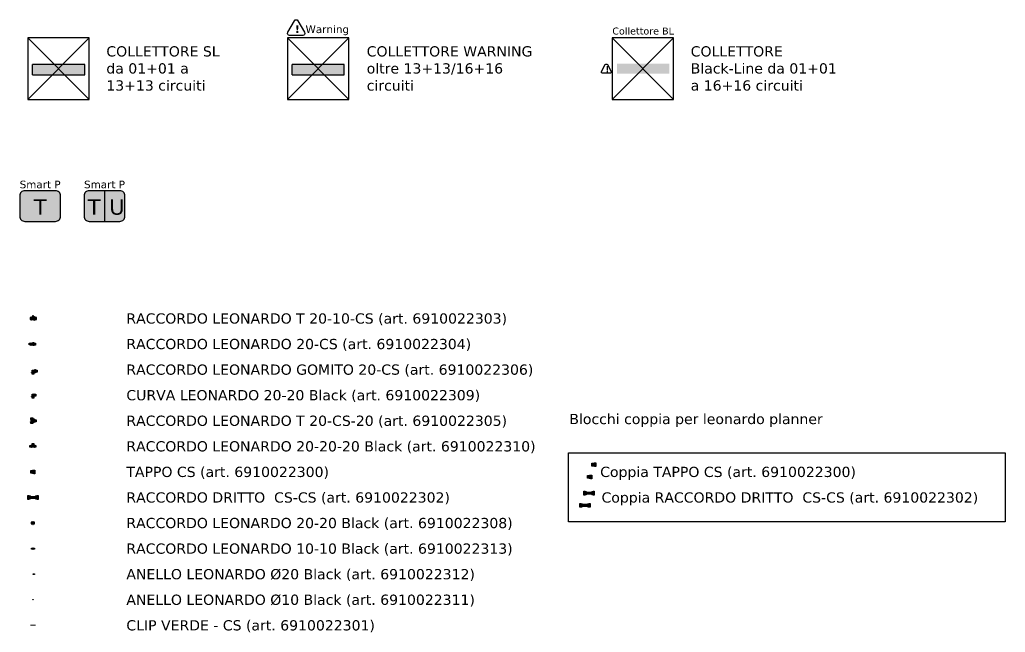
# Model space of a CAD drawing. Header units: millimetres. Extents: x 811 to 39016, y -8361 to 5964.
# Drawn here: x 811 to 10453, y -8361 to -2372 of the extents above; entities that cross this region are included whole.
import ezdxf
from ezdxf.enums import TextEntityAlignment as Align

# ---------------------------------------------------------------- set-up
doc = ezdxf.new("R2010")
doc.units = ezdxf.units.MM
for name, color, linetype in [('COLLETTORE', 7, 'Continuous'), ('Raccorderia', 8, 'Continuous'), ('Testi_Cornici', 7, 'Continuous')]:
    doc.layers.add(name, color=color, linetype=linetype)
doc.styles.get("Standard").update_dxf_attribs({"font": 'arial.ttf'})
doc.styles.add('style1', font='verdana.ttf')

# ---------------------------------------------------------------- blocks, each defined once
blk = doc.blocks.new('T 20-10-CS')
at = {"layer": 'Raccorderia', "linetype": 'ByBlock'}
h = blk.add_hatch(color=9, dxfattribs=at)
h.dxf.hatch_style = 1
h.paths.add_polyline_path([(-12.8, 8.6), (-28, 8.6), (-28, -8.6), (-12.8, -8.6)])
h = blk.add_hatch(color=256, dxfattribs=at)
h.dxf.hatch_style = 1
h.paths.add_polyline_path([(9.8, 13), (4.4, 13), (4.4, 25.7), (-4.4, 25.7), (-4.4, 13), (-12.8, 13), (-12.8, 8.6), (-12.8, -8.6), (-12.8, -13), (-9.8, -13), (-9.8, -8.6), (9.8, -8.6)])
h = blk.add_hatch(color=251, dxfattribs=at)
h.dxf.hatch_style = 1
h.paths.add_polyline_path([(33.8, 10), (22.8, 10), (21.8, 13), (19.6, 13), (19.6, 9.8), (15.9, 9.8), (15.9, 14.9), (12.8, 14.9), (12.8, 17), (9.8, 17), (9.8, 13), (9.8, 0), (33.8, 0)])
h.paths.add_polyline_path([(33.8, 0), (9.8, 0), (9.8, -8.6), (9.8, -17), (12.8, -17), (12.8, -14.8), (15.9, -14.8), (15.9, -9.7), (19.6, -9.7), (19.6, -13), (21.8, -13), (22.8, -10), (33.8, -10)])
for p, q in [((-12.8, -8.6), (-12.8, 8.6)), ((9.8, -8.6), (9.8, 13))]:
    blk.add_line(p, q, dxfattribs=at)
blk.add_lwpolyline([(9.8, 13), (4.4, 13), (4.4, 25.7), (-4.4, 25.7), (-4.4, 13), (-12.8, 13), (-12.8, 8.6), (-28, 8.6), (-28, -8.6), (-12.8, -8.6), (-12.8, -13), (-9.8, -13), (-9.8, -8.6), (9.8, -8.6), (9.8, -17), (12.8, -17), (12.8, -14.8), (15.9, -14.8), (15.9, -9.7), (19.6, -9.7), (19.6, -13), (21.8, -13), (22.8, -10), (33.8, -10), (33.8, 10), (22.8, 10), (21.8, 13), (19.6, 13), (19.6, 9.8), (15.9, 9.8), (15.9, 14.9), (12.8, 14.9), (12.8, 17), (9.8, 17)], close=True, dxfattribs=at)
blk = doc.blocks.new('Nipples 20-CS')
at = {"layer": 'Raccorderia', "linetype": 'ByBlock'}
h = blk.add_hatch(color=9, dxfattribs=at)
h.dxf.hatch_style = 1
h.paths.add_polyline_path([(-21.5, 8.6), (-36.7, 8.6), (-36.7, 0), (-21.5, 0)])
h.paths.add_polyline_path([(-21.5, 0), (-36.7, 0), (-36.7, -8.6), (-21.5, -8.6)])
h = blk.add_hatch(color=256, dxfattribs=at)
h.dxf.hatch_style = 1
h.paths.add_polyline_path([(-18.5, 13), (-21.5, 13), (-21.5, 8.6), (-21.5, 0), (-18.5, 0)])
h.paths.add_polyline_path([(1.1, 8.6), (-18.5, 8.6), (-18.5, 0), (1.1, 0)])
h.paths.add_polyline_path([(1.1, 0), (-18.5, 0), (-9.1, -8.6), (1.1, -8.6)])
h.paths.add_polyline_path([(-18.5, 0), (-21.5, 0), (-21.5, -8.6), (-21.5, -13), (-18.5, -13), (-18.5, -8.6), (-9.1, -8.6)])
h = blk.add_hatch(color=251, dxfattribs=at)
h.dxf.hatch_style = 1
h.paths.add_polyline_path([(25.1, 10), (14.6, 10), (13.7, 13), (10.9, 13), (10.9, 9.7), (7.2, 9.7), (7.2, 14.8), (4.1, 14.8), (4.1, 17), (1.1, 17), (1.1, 13), (1.1, 0), (25.1, 0)])
h.paths.add_polyline_path([(25.1, 0), (1.1, 0), (1.1, -8.6), (1.1, -17), (4.1, -17), (4.1, -14.9), (7.2, -14.9), (7.2, -9.8), (10.9, -9.8), (10.9, -13), (13.7, -13), (14.6, -10), (25.1, -10)])
for p, q in [((-21.5, -8.6), (-21.5, 8.6)), ((1.1, 13), (1.1, -8.6))]:
    blk.add_line(p, q, dxfattribs=at)
blk.add_lwpolyline([(-18.5, 13), (-18.5, 8.6), (1.1, 8.6), (1.1, 17), (4.1, 17), (4.1, 14.8), (7.2, 14.8), (7.2, 9.7), (10.9, 9.7), (10.9, 13), (13.7, 13), (14.6, 10), (25.1, 10), (25.1, -10), (14.6, -10), (13.7, -13), (10.9, -13), (10.9, -9.8), (7.2, -9.8), (7.2, -14.9), (4.1, -14.9), (4.1, -17), (1.1, -17), (1.1, -8.6), (-18.5, -8.6), (-18.5, -13), (-21.5, -13), (-21.5, -8.6), (-36.7, -8.6), (-36.7, 8.6), (-21.5, 8.6), (-21.5, 13)], close=True, dxfattribs=at)
blk = doc.blocks.new('Tappo CS')
at = {"layer": 'Raccorderia', "linetype": 'ByBlock'}
h = blk.add_hatch(color=251, dxfattribs=at)
h.dxf.hatch_style = 1
h.paths.add_polyline_path([(0, 15.8), (-0.8, 15.6), (-2.5, 14.5), (-3, 14), (-3.8, 13.4), (-4.8, 13.2), (-20, 13.2), (-20, 0), (0, 0)])
h.paths.add_polyline_path([(20, 18.1), (11.6, 18.1), (10.1, 17.9), (8.7, 17.2), (8.3, 16.9), (6.9, 16.2), (5.4, 16), (1.1, 16), (0, 15.8), (0, 0), (20, 0)])
h.paths.add_polyline_path([(20, 0), (0, 0), (0, -15.8), (1.1, -16), (5.4, -16), (6.9, -16.2), (8.3, -16.9), (8.7, -17.2), (10.1, -17.9), (11.6, -18.1), (20, -18.1)])
h.paths.add_polyline_path([(0, 0), (-20, 0), (-20, -13.2), (-16.5, -13.2), (-4.8, -13.2), (-3.8, -13.4), (-3, -14), (-2.5, -14.5), (-0.8, -15.6), (0, -15.8)])
blk.add_lwpolyline([(-20, 13.2), (-4.8, 13.2), (-3.8, 13.4), (-3, 14), (-2.5, 14.5), (-0.8, 15.6), (1.1, 16), (5.4, 16), (6.9, 16.2), (8.3, 16.9), (8.7, 17.2), (10.1, 17.9), (11.6, 18.1), (20, 18.1), (20, -18.1), (11.6, -18.1), (10.1, -17.9), (8.7, -17.2), (8.3, -16.9), (6.9, -16.2), (5.4, -16), (1.1, -16), (-0.8, -15.6), (-2.5, -14.5), (-3, -14), (-3.8, -13.4), (-4.8, -13.2), (-16.5, -13.2), (-20, -13.2)], close=True, dxfattribs=at)
at = {"layer": 'Raccorderia', "color": 3, "linetype": 'ByBlock', "const_width": 3.5}
blk.add_lwpolyline([(15.8, -18.1), (15.8, 18.1)], dxfattribs=at)
blk = doc.blocks.new('Manicotto CS-CS')
at = {"layer": 'Raccorderia', "linetype": 'ByBlock'}
h = blk.add_hatch(color=251, dxfattribs=at)
h.dxf.hatch_style = 1
h.paths.add_polyline_path([(-23.1, 10.8), (-24, 11), (-24.8, 11.6), (-27.5, 14.3), (-29.2, 15.4), (-31.1, 15.8), (-34.5, 15.8), (-36, 16), (-37.4, 16.7), (-38.7, 17.6), (-40.1, 18.3), (-41.6, 18.5), (-50, 18.5), (-50, 0), (-23.1, 0)])
h.paths.add_polyline_path([(-23.1, 0), (-50, 0), (-50, -18.5), (-49, -18.5), (-41.6, -18.5), (-40.1, -18.3), (-38.7, -17.6), (-37.4, -16.7), (-36, -16), (-34.5, -15.8), (-31.1, -15.8), (-29.2, -15.4), (-27.5, -14.3), (-24.8, -11.6), (-24, -11), (-23.1, -10.9)])
h.paths.add_polyline_path([(50, 0), (23.1, 0), (23.1, -10.9), (24, -11), (24.8, -11.6), (27.5, -14.3), (29.2, -15.4), (31.1, -15.8), (34.5, -15.8), (36, -16), (37.4, -16.7), (38.7, -17.6), (40.1, -18.3), (41.6, -18.5), (50, -18.5)])
h.paths.add_polyline_path([(50, 18.5), (41.6, 18.5), (40.1, 18.3), (38.7, 17.6), (37.4, 16.7), (36, 16), (34.5, 15.8), (31.1, 15.8), (29.2, 15.4), (27.5, 14.3), (24.8, 11.6), (24, 11), (23.1, 10.8), (23.1, 0), (50, 0)])
h = blk.add_hatch(color=256, dxfattribs=at)
h.dxf.hatch_style = 1
h.paths.add_polyline_path([(0, 10.8), (-23.1, 10.8), (-23.1, 0), (0, 0)])
h.paths.add_polyline_path([(23.1, 10.8), (0, 10.8), (0, 0), (23.1, 0)])
h.paths.add_polyline_path([(23.1, 0), (0, 0), (0, -10.9), (23.1, -10.9)])
h.paths.add_polyline_path([(0, 0), (-23.1, 0), (-23.1, -10.9), (0, -10.9)])
for p, q in [((-23.1, 10.8), (-23.1, -10.9)), ((23.1, -10.9), (23.1, 10.8))]:
    blk.add_line(p, q, dxfattribs=at)
blk.add_lwpolyline([(-50, 18.5), (-41.6, 18.5), (-40.1, 18.3), (-38.7, 17.6), (-37.4, 16.7), (-36, 16), (-34.5, 15.8), (-31.1, 15.8), (-29.2, 15.4), (-27.5, 14.3), (-24.8, 11.6), (-24, 11), (-23.1, 10.8), (23.1, 10.8), (24, 11), (24.8, 11.6), (27.5, 14.3), (29.2, 15.4), (31.1, 15.8), (34.5, 15.8), (36, 16), (37.4, 16.7), (38.7, 17.6), (40.1, 18.3), (41.6, 18.5), (50, 18.5), (50, -18.5), (41.6, -18.5), (40.1, -18.3), (38.7, -17.6), (37.4, -16.7), (36, -16), (34.5, -15.8), (31.1, -15.8), (29.2, -15.4), (27.5, -14.3), (24.8, -11.6), (24, -11), (23.1, -10.9), (-23.1, -10.9), (-24, -11), (-24.8, -11.6), (-27.5, -14.3), (-29.2, -15.4), (-31.1, -15.8), (-34.5, -15.8), (-36, -16), (-37.4, -16.7), (-38.7, -17.6), (-40.1, -18.3), (-41.6, -18.5), (-49, -18.5), (-50, -18.5)], close=True, dxfattribs=at)
at = {"layer": 'Raccorderia', "color": 3, "linetype": 'ByBlock', "const_width": 3.5}
for points in [[(-46.5, -18.5), (-46.5, 18.5)], [(46.5, -18.5), (46.5, 18.5)]]:
    blk.add_lwpolyline(points, dxfattribs=at)
blk = doc.blocks.new('Nipples 20-20')
at = {"layer": 'Raccorderia', "linetype": 'ByBlock'}
h = blk.add_hatch(color=9, dxfattribs=at)
h.dxf.hatch_style = 1
h.paths.add_polyline_path([(-1.5, 8.6), (-16.7, 8.6), (-16.7, 0), (-1.5, 0)])
h.paths.add_polyline_path([(-1.5, 0), (-16.7, 0), (-16.7, -8.6), (-1.5, -8.6)])
h.paths.add_polyline_path([(16.7, 0), (1.5, 0), (1.5, -8.6), (16.7, -8.6)])
h.paths.add_polyline_path([(16.7, 8.6), (1.5, 8.6), (1.5, 0), (16.7, 0)])
h = blk.add_hatch(color=256, dxfattribs=at)
h.dxf.hatch_style = 1
h.paths.add_polyline_path([(1.5, 0), (0, 0), (0, -13), (1.5, -13), (1.5, -8.6)])
h.paths.add_polyline_path([(0, 0), (-1.5, 0), (-1.5, -8.6), (-1.5, -13), (0, -13)])
h.paths.add_polyline_path([(0, 13), (-1.5, 13), (-1.5, 8.6), (-1.5, 0), (0, 0)])
h.paths.add_polyline_path([(1.5, 8.6), (1.5, 13), (0, 13), (0, 0), (1.5, 0)])
for p, q in [((-1.5, 8.6), (-1.5, -8.6)), ((1.5, -8.6), (1.5, 8.6))]:
    blk.add_line(p, q, dxfattribs=at)
blk.add_lwpolyline([(-16.7, 8.6), (-16.7, -8.6), (-1.5, -8.6), (-1.5, -13), (1.5, -13), (1.5, -8.6), (16.7, -8.6), (16.7, 8.6), (1.5, 8.6), (1.5, 13), (-1.5, 13), (-1.5, 8.6)], close=True, dxfattribs=at)
blk = doc.blocks.new('Nipples 10-10')
at = {"layer": 'Raccorderia', "linetype": 'ByBlock'}
h = blk.add_hatch(color=9, dxfattribs=at)
h.dxf.hatch_style = 1
h.paths.add_polyline_path([(-1.5, 4.5), (-14.2, 4.5), (-14.2, 0), (-1.5, 0)])
h.paths.add_polyline_path([(-1.5, 0), (-14.2, 0), (-14.2, -4.4), (-1.5, -4.4)])
h.paths.add_polyline_path([(14.2, 0), (1.5, 0), (1.5, -4.4), (14.2, -4.4)])
h.paths.add_polyline_path([(14.2, 4.4), (1.5, 4.4), (1.5, 0), (14.2, 0)])
h = blk.add_hatch(color=256, dxfattribs=at)
h.dxf.hatch_style = 1
h.paths.add_polyline_path([(1.5, 8), (0, 8), (0, 0), (1.5, 0), (1.5, 4.4)])
h.paths.add_polyline_path([(0, 8), (-1.5, 8), (-1.5, 4.5), (-1.5, 0), (0, 0)])
h.paths.add_polyline_path([(1.5, 0), (0, 0), (-1.5, 0), (-1.5, -4.4), (-1.5, -8), (1.5, -8), (1.5, -4.4)])
for p, q in [((-1.5, 4.5), (-1.5, -4.4)), ((1.5, -4.4), (1.5, 4.4))]:
    blk.add_line(p, q, dxfattribs=at)
blk.add_lwpolyline([(-14.2, -4.4), (-14.2, 4.5), (-1.5, 4.5), (-1.5, 8), (1.5, 8), (1.5, 4.4), (14.2, 4.4), (14.2, -4.4), (1.5, -4.4), (1.5, -8), (-1.5, -8), (-1.5, -4.4)], close=True, dxfattribs=at)
blk = doc.blocks.new('Anello 20')
at = {"linetype": 'ByBlock'}
h = blk.add_hatch(color=9, dxfattribs=at)
h.dxf.hatch_style = 1
h.paths.add_polyline_path([(-6.4, -4.4), (-6.4, 4.5), (-6.4, 4.4), (6.3, 4.4), (6.3, -4.4)])
at = {"layer": 'Raccorderia', "linetype": 'ByBlock'}
blk.add_lwpolyline([(-6.4, -4.4), (-6.4, 4.5), (-6.4, 4.5), (-6.4, 4.5), (-6.4, 4.4), (-6.4, 4.4), (6.3, 4.4), (6.3, -4.4), (-6.4, -4.4), (-6.4, -4.4), (-6.4, -4.4), (-6.4, -4.4)], close=True, dxfattribs=at)
blk = doc.blocks.new('Anello 10')
at = {"layer": 'Raccorderia', "linetype": 'ByBlock'}
h = blk.add_hatch(color=256, dxfattribs=at)
h.dxf.hatch_style = 1
h.paths.add_polyline_path([(-1.5, 2.2), (1.5, 2.2), (1.5, -2.2), (-1.5, -2.2)])
blk.add_lwpolyline([(-1.5, 2.2), (1.5, 2.2), (1.5, -2.2), (-1.5, -2.2)], close=True, dxfattribs=at)
blk = doc.blocks.new('Coppia CS-CS Racc Dritto')
at = {"layer": 'Raccorderia', "linetype": 'ByBlock'}
for p in [(20.4, -41.5), (-19.6, -161.3)]:
    blk.add_blockref('Manicotto CS-CS', p, dxfattribs=at)
blk = doc.blocks.new('Coppia Tappi CS')
at = {"layer": 'Raccorderia', "linetype": 'ByBlock'}
for p in [(-949.6, -41.5), (-989.6, -161.3)]:
    blk.add_blockref('Tappo CS', p, dxfattribs=at)
blk = doc.blocks.new('collettore')
at = {"color": 1}
for p, q in [((600, 600), (0, 600)), ((0, 600), (0, 0)), ((0, 600), (600, 0)), ((600, 600), (0, 0)), ((600, 0), (600, 600)), ((557.237855, 340.191802), (46.237855, 340.191802)), ((46.237855, 240.191802), (46.237855, 340.191802)), ((557.237855, 240.191802), (557.237855, 340.191802)), ((46.237855, 240.191802), (557.237855, 240.191802)), ((0, 0), (600, 0))]:
    blk.add_line(p, q, dxfattribs=at)
blk.add_solid([(46.237855, 240.191802), (557.237855, 240.191802), (46.237855, 340.191802), (557.237855, 340.191802)], dxfattribs=at)
blk = doc.blocks.new('collettore_W')
at = {"color": 6}
for p, q in [((600, 600), (0, 600)), ((0, 600), (0, 0)), ((0, 600), (600, 0)), ((600, 600), (0, 0)), ((600, 0), (600, 600)), ((557.2, 340.2), (46.2, 340.2)), ((46.2, 240.2), (46.2, 340.2)), ((557.2, 240.2), (557.2, 340.2)), ((46.2, 240.2), (557.2, 240.2)), ((0, 0), (600, 0))]:
    blk.add_line(p, q, dxfattribs=at)
at = {"color": 6, "linetype": 'Continuous'}
blk.add_lwpolyline([(151.3, 625.2), (20.5, 625.2, -0.57735), (3.2, 655.2), (68.6, 768.4, -0.57735), (103.2, 768.4), (168.6, 655.2, -0.57735)], format="xyb", close=True, dxfattribs=at)
at = {"color": 6}
blk.add_solid([(46.2, 240.2), (557.2, 240.2), (46.2, 340.2), (557.2, 340.2)], dxfattribs=at)
at = {"color": 6, "linetype": 'Continuous', "char_height": 74, "attachment_point": 1}
for s, insert in [('{\\fVerdana|b1|i0|c0|p34;!}', (74.8, 724.1)), ('{\\fVerdana|b0|i0|c0|p34;Warning}', (178.2, 722))]:
    blk.add_mtext_dynamic_manual_height_columns(s, width=535.018, gutter_width=5, heights=[339.5], dxfattribs=dict(at, insert=insert))
blk = doc.blocks.new('Gomito 20-CS')
at = {"layer": 'Raccorderia', "linetype": 'ByBlock'}
h = blk.add_hatch(color=256, dxfattribs=at)
h.dxf.hatch_style = 1
h.paths.add_polyline_path([(1.1, 8.2), (-16.8, 8.2), (-16.8, -0.1), (1.1, -0.1)])
h.paths.add_polyline_path([(-16.8, 8.2), (-25.1, 8.2), (-25.1, -0.1), (-16.8, -0.1)])
h.paths.add_polyline_path([(-16.8, -0.1), (-25.1, -0.1), (-25.1, -10.4), (-29.9, -10.4), (-29.9, -13.3), (-25.5, -13.3), (-16.8, -13.3)])
h.paths.add_polyline_path([(1.1, -0.1), (-16.8, -0.1), (-16.8, -13.3), (-8.3, -13.3), (-3.9, -13.3), (-3.9, -10.4), (1.1, -10.4)])
h = blk.add_hatch(color=251, dxfattribs=at)
h.dxf.hatch_style = 1
h.paths.add_polyline_path([(25.1, 10), (14.6, 10), (13.7, 13), (10.9, 13), (10.9, 9.7), (7.2, 9.7), (7.2, 14.8), (4.1, 14.8), (4.1, 17), (1.1, 17), (1.1, 8.2), (1.1, -0.1), (25.1, -0.1)])
h.paths.add_polyline_path([(25.1, -0.1), (1.1, -0.1), (1.1, -10.4), (1.1, -17), (4.1, -17), (4.1, -14.8), (7.2, -14.8), (7.2, -9.8), (10.9, -9.8), (10.9, -13), (13.7, -13), (14.6, -10), (25.1, -10)])
h = blk.add_hatch(color=9, dxfattribs=at)
h.dxf.hatch_style = 1
h.paths.add_polyline_path([(-8.3, -13.3), (-16.8, -13.3), (-16.8, -28.6), (-8.3, -28.6)])
h.paths.add_polyline_path([(-16.8, -13.3), (-25.5, -13.3), (-25.5, -28.6), (-16.8, -28.6)])
for p, q in [((1.1, -10.4), (1.1, 8.2)), ((-8.3, -13.3), (-25.5, -13.3))]:
    blk.add_line(p, q, dxfattribs=at)
blk.add_lwpolyline([(-25.5, -28.6), (-25.5, -13.3), (-29.9, -13.3), (-29.9, -10.4), (-25.1, -10.4), (-25.1, 8.2), (1.1, 8.2), (1.1, 17), (4.1, 17), (4.1, 14.8), (7.2, 14.8), (7.2, 9.7), (10.9, 9.7), (10.9, 13), (13.7, 13), (14.6, 10), (25.1, 10), (25.1, -10), (14.6, -10), (13.7, -13), (10.9, -13), (10.9, -9.8), (7.2, -9.8), (7.2, -14.8), (4.1, -14.8), (4.1, -17), (1.1, -17), (1.1, -10.4), (-3.9, -10.4), (-3.9, -13.3), (-8.3, -13.3), (-8.3, -28.6)], close=True, dxfattribs=at)
blk = doc.blocks.new('T 20-CS-20')
at = {"layer": 'Raccorderia', "linetype": 'ByBlock'}
h = blk.add_hatch(color=256, dxfattribs=at)
h.dxf.hatch_style = 1
h.paths.add_polyline_path([(1.1, 0), (1.1, 10.4), (-3.9, 10.4), (-3.9, 0)])
h.paths.add_polyline_path([(1.1, -10.4), (1.1, 0), (-3.9, 0), (-3.9, -10.4)])
h.paths.add_polyline_path([(-3.9, -13.4), (-3.9, 0), (-25.1, 0), (-25.1, -10.4), (-29.9, -10.4), (-29.9, -13.4), (-25.5, -13.4)])
h.paths.add_polyline_path([(-3.9, 0), (-3.9, 13.3), (-20.5, 13.3), (-29.9, 13.3), (-29.9, 10.4), (-25.1, 10.4), (-25.1, 0)])
h = blk.add_hatch(color=9, dxfattribs=at)
h.dxf.hatch_style = 1
h.paths.add_polyline_path([(-8.3, 13.3), (-16.8, 13.3), (-16.8, 28.6), (-8.3, 28.6)])
h.paths.add_polyline_path([(-16.8, 13.3), (-25.5, 13.3), (-25.5, 28.6), (-16.8, 28.6)])
h = blk.add_hatch(color=251, dxfattribs=at)
h.dxf.hatch_style = 1
h.paths.add_polyline_path([(25.1, 10), (14.6, 10), (13.7, 13), (10.9, 13), (10.9, 9.7), (7.2, 9.7), (7.2, 14.8), (4.1, 14.8), (4.1, 17), (1.1, 17), (1.1, 8.2), (1.1, -0.1), (25.1, -0.1)])
h.paths.add_polyline_path([(25.1, -0.1), (1.1, -0.1), (1.1, -10.4), (1.1, -17), (4.1, -17), (4.1, -14.9), (7.2, -14.9), (7.2, -9.8), (10.9, -9.8), (10.9, -13), (13.7, -13), (14.6, -10), (25.1, -10)])
h = blk.add_hatch(color=251, dxfattribs=at)
h.dxf.hatch_style = 1
h.paths.add_polyline_path([(25.1, -10), (14.6, -10), (13.7, -13), (10.9, -13), (10.9, -9.8), (7.2, -9.8), (7.2, -14.9), (4.1, -14.9), (4.1, -17), (1.1, -17), (1.1, -8.2), (1.1, 0.1), (25.1, 0.1)])
h.paths.add_polyline_path([(25.1, 0.1), (1.1, 0.1), (1.1, 10.4), (1.1, 17), (4.1, 17), (4.1, 14.8), (7.2, 14.8), (7.2, 9.7), (10.9, 9.7), (10.9, 13), (13.7, 13), (14.6, 10), (25.1, 10)])
h = blk.add_hatch(color=9, dxfattribs=at)
h.dxf.hatch_style = 1
h.paths.add_polyline_path([(-8.3, -13.4), (-16.8, -13.4), (-16.8, -28.6), (-8.3, -28.6)])
h.paths.add_polyline_path([(-16.8, -13.4), (-25.5, -13.4), (-25.5, -28.6), (-16.8, -28.6)])
for p, q in [((-8.3, 13.3), (-25.5, 13.3)), ((1.1, 10.4), (1.1, -8.2)), ((1.1, -10.4), (1.1, 8.2)), ((-8.3, -13.4), (-25.5, -13.4))]:
    blk.add_line(p, q, dxfattribs=at)
at = {"layer": 'Raccorderia'}
blk.add_lwpolyline([(25.1, -10), (14.6, -10), (13.7, -13), (10.9, -13), (10.9, -9.8), (7.2, -9.8), (7.2, -14.9), (4.1, -14.9), (4.1, -17), (1.1, -17), (1.1, -10.4), (-3.9, -10.4), (-3.9, -13.4), (-8.3, -13.4), (-8.3, -28.6), (-25.5, -28.6), (-25.5, -13.4), (-29.9, -13.4), (-29.9, -10.4), (-25.1, -10.4), (-25.1, 10.4), (-29.9, 10.4), (-29.9, 13.3), (-25.5, 13.3), (-25.5, 28.5), (-8.3, 28.5), (-8.3, 13.3), (-3.9, 13.3), (-3.9, 10.4), (1.1, 10.4), (1.1, 17), (4.1, 17), (4.1, 14.8), (7.2, 14.8), (7.2, 9.7), (10.9, 9.7), (10.9, 13), (13.7, 13), (14.6, 10), (25.1, 10)], close=True, dxfattribs=at)
blk = doc.blocks.new('T 20-20-20')
at = {"layer": 'Raccorderia', "linetype": 'ByBlock'}
h = blk.add_hatch(color=9, dxfattribs=at)
h.dxf.hatch_style = 1
h.paths.add_polyline_path([(-13.8, 8.6), (-29, 8.6), (-29, 0), (-13.8, 0)])
h.paths.add_polyline_path([(-13.8, 0), (-29, 0), (-29, -8.6), (-13.8, -8.6)])
h.paths.add_polyline_path([(29, 0), (13.8, 0), (13.8, -8.9), (29, -8.9)])
h.paths.add_polyline_path([(29, 8.6), (13.8, 8.6), (13.8, 0), (29, 0)])
h.paths.add_polyline_path([(8.6, 28.2), (-0.4, 28.2), (-0.4, 13), (8.6, 13)])
h.paths.add_polyline_path([(-0.4, 28.2), (-8.6, 28.2), (-8.6, 13), (-0.4, 13)])
h = blk.add_hatch(color=256, dxfattribs=at)
h.dxf.hatch_style = 1
h.paths.add_polyline_path([(-0.4, 13), (-13.8, 13), (-13.8, 0), (-0.4, 0)])
h.paths.add_polyline_path([(13.8, 13), (-0.4, 13), (-0.4, 0), (13.8, 0)])
h.paths.add_polyline_path([(13.8, 0), (-0.4, 0), (-0.4, -8.6), (10.8, -8.6), (10.8, -13), (13.8, -13), (13.8, -8.9)])
h.paths.add_polyline_path([(-0.4, 0), (-13.8, 0), (-13.8, -8.6), (-13.8, -13), (-10.8, -13), (-10.8, -8.6), (-0.4, -8.6)])
blk.add_lwpolyline([(-29, -8.6), (-29, 8.6), (-13.8, 8.6), (-13.8, 13), (-8.6, 13), (-8.6, 28.2), (8.6, 28.2), (8.6, 13), (13.8, 13), (13.8, 8.6), (29, 8.6), (29, -8.9), (13.8, -8.9), (13.8, -13), (10.8, -13), (10.8, -8.6), (-10.8, -8.6), (-10.8, -13), (-13.8, -13), (-13.8, -8.6)], close=True, dxfattribs=at)
blk.add_lwpolyline([(-13.8, -8.6), (-13.8, 13), (13.8, 13), (13.8, -8.9)], dxfattribs=at)
blk = doc.blocks.new('Gomito 20-20')
at = {"layer": 'Raccorderia', "linetype": 'ByBlock'}
h = blk.add_hatch(color=256, dxfattribs=at)
h.dxf.hatch_style = 1
h.paths.add_polyline_path([(0.1, 8.2), (-8.2, 8.2), (-8.2, -0.1), (0.1, -0.1)])
h.paths.add_polyline_path([(13.3, 8.6), (13.3, 13), (10.4, 13), (10.4, 8.2), (0.1, 8.2), (0.1, -0.1), (13.3, -0.1)])
h.paths.add_polyline_path([(13.3, -0.1), (0.1, -0.1), (0.1, -13.3), (8.6, -13.3), (13.3, -13.3), (13.3, -8.6)])
h.paths.add_polyline_path([(0.1, -0.1), (-8.2, -0.1), (-8.2, -10.4), (-13, -10.4), (-13, -13.3), (-8.6, -13.3), (0.1, -13.3)])
h = blk.add_hatch(color=9, dxfattribs=at)
h.dxf.hatch_style = 1
h.paths.add_polyline_path([(28.6, 8.6), (13.3, 8.6), (13.3, -0.1), (28.6, -0.1)])
h.paths.add_polyline_path([(28.6, -0.1), (13.3, -0.1), (13.3, -8.6), (28.6, -8.6)])
h.paths.add_polyline_path([(8.6, -13.3), (0.1, -13.3), (0.1, -28.6), (8.6, -28.6)])
h.paths.add_polyline_path([(0.1, -13.3), (-8.6, -13.3), (-8.6, -28.6), (0.1, -28.6)])
for p, q in [((13.3, -8.6), (13.3, 8.6)), ((-8.6, -13.3), (8.6, -13.3))]:
    blk.add_line(p, q, dxfattribs=at)
blk.add_lwpolyline([(-8.6, -28.6), (-8.6, -13.3), (-13, -13.3), (-13, -10.4), (-8.2, -10.4), (-8.2, 8.2), (10.4, 8.2), (10.4, 13), (13.3, 13), (13.3, 8.6), (28.6, 8.6), (28.6, -8.6), (13.3, -8.6), (13.3, -13.3), (8.6, -13.3), (8.6, -28.6)], close=True, dxfattribs=at)
blk = doc.blocks.new('collettore_BL')
at = {"color": 30, "true_color": 0xf26722}
for p, q in [((600, 600), (0, 600)), ((0, 600), (0, 0)), ((0, 600), (600, 0)), ((600, 600), (0, 0)), ((600, 0), (600, 600)), ((0, 0), (600, 0))]:
    blk.add_line(p, q, dxfattribs=at)
at = {"color": 30, "linetype": 'Continuous', "true_color": 0xf26722}
blk.add_lwpolyline([(-20.1, 255.1), (-96.6, 255.1, -0.57735), (-106.8, 272.7), (-68.5, 339, -0.57735), (-48.2, 339), (-9.9, 272.7, -0.57735)], format="xyb", close=True, dxfattribs=at)
at = {"color": 30, "true_color": 0xf26722}
blk.add_solid([(46.2, 250), (557.2, 250), (46.2, 350), (557.2, 350)], dxfattribs=at)
at = {"color": 30, "linetype": 'Continuous', "true_color": 0xf26722, "attachment_point": 1}
for s, width, insert, char_height in [('{\\fVerdana|b0|i0|c0|p34;Collettore BL}', 657.597, (0, 701.8), 68), ('{\\fVerdana|b1|i0|c0|p34;!}', 535.018, (-66.8, 324.6), 60)]:
    blk.add_mtext_dynamic_manual_height_columns(s, width=width, gutter_width=5, heights=[339.5], dxfattribs=dict(at, insert=insert, char_height=char_height))
blk = doc.blocks.new('Sonda T_U')
at = {"linetype": 'Continuous', "true_color": 0xf26722}
h = blk.add_hatch(color=30, dxfattribs=at)
h.dxf.hatch_style = 1
h.paths.add_polyline_path([(0, 150), (-150, 150, 0.414214), (-200, 100), (-200, -100, 0.414214), (-150, -150), (0, -150)])
at = {"linetype": 'Continuous', "true_color": 0x2776bb}
h = blk.add_hatch(color=152, dxfattribs=at)
h.dxf.hatch_style = 1
h.paths.add_polyline_path([(200, 100, 0.414214), (150, 150), (0, 150), (0, -150), (150, -150, 0.414214), (200, -100)])
at = {"linetype": 'Continuous'}
blk.add_line((0, 150), (0, -150), dxfattribs=at)
blk.add_lwpolyline([(-150, -150), (150, -150, 0.414214), (200, -100), (200, 100, 0.414214), (150, 150), (-150, 150, 0.414214), (-200, 100), (-200, -100, 0.414214)], format="xyb", close=True, dxfattribs=at)
at = {"linetype": 'Continuous', "attachment_point": 1}
for s, width, heights, insert, char_height in [('{\\fVerdana|b0|i0|c0|p34;Smart P}', 535.018, [339.5], (-200.6, 247.8), 74), ('{\\fVerdana|b0|i0|c0|p34;T}', 400, [0], (-164.1, 65.9), 150), ('{\\fVerdana|b0|i0|c0|p34;U}', 400, [0], (45.8, 65.3), 150)]:
    blk.add_mtext_dynamic_manual_height_columns(s, width=width, gutter_width=5, heights=heights, dxfattribs=dict(at, insert=insert, char_height=char_height))
blk = doc.blocks.new('sonda T')
at = {"linetype": 'Continuous', "true_color": 0xf26722}
h = blk.add_hatch(color=30, dxfattribs=at)
h.dxf.hatch_style = 1
h.paths.add_polyline_path([(-150, 150, 0.414214), (-200, 100), (-200, -100, 0.414214), (-150, -150), (150, -150, 0.414214), (200, -100), (200, 100, 0.414214), (150, 150)])
at = {"linetype": 'Continuous'}
blk.add_lwpolyline([(-150, -150), (150, -150, 0.414214), (200, -100), (200, 100, 0.414214), (150, 150), (-150, 150, 0.414214), (-200, 100), (-200, -100, 0.414214)], format="xyb", close=True, dxfattribs=at)
at = {"linetype": 'Continuous', "attachment_point": 1}
for s, width, heights, insert, char_height in [('{\\fVerdana|b0|i0|c0|p34;Smart P}', 535.018, [339.5], (-200.6, 247.8), 74), ('{\\fVerdana|b0|i0|c0|p34;T}', 400, [0], (-62, 65.9), 150)]:
    blk.add_mtext_dynamic_manual_height_columns(s, width=width, gutter_width=5, heights=heights, dxfattribs=dict(at, insert=insert, char_height=char_height))

msp = doc.modelspace()

# ---------------------------------------------------------------- linework, layer by layer
at = {"layer": 'Raccorderia', "color": 3, "linetype": 'ByBlock', "const_width": 10}
msp.add_lwpolyline([(916.5, -8292.9), (966.5, -8292.9)], dxfattribs=at)
at = {"layer": 'Testi_Cornici', "color": 2, "linetype": 'ByBlock'}
msp.add_lwpolyline([(6178.6, -6605.7), (10452.7, -6605.7), (10452.7, -7282.3), (6178.6, -7282.3)], close=True, dxfattribs=at)

# ---------------------------------------------------------------- block references
for name, p in [('sonda T', (1011, -4193.6)), ('Sonda T_U', (1640.9, -4193.6))]:
    msp.add_blockref(name, p)
at = {"color": 2}
for name, p in [('Gomito 20-CS', (956.8, -5808.2)), ('T 20-CS-20', (946.7, -6292.5)), ('T 20-20-20', (940.4, -6542.9))]:
    msp.add_blockref(name, p, dxfattribs=at)
at = {"color": 2, "linetype": 'ByBlock'}
for name, p in [('Coppia Tappi CS', (7376.3, -6680.7)), ('Coppia CS-CS Racc Dritto', (6360.3, -6959.3))]:
    msp.add_blockref(name, p, dxfattribs=at)
at = {"linetype": 'ByBlock'}
msp.add_blockref('Anello 10', (940, -8042.9), dxfattribs=at)
at = {"layer": 'COLLETTORE', "color": 2}
for name, p in [('collettore_W', (3429.2, -3150.6)), ('collettore_BL', (6608.1, -3150.6)), ('collettore', (891.4, -3150.6))]:
    msp.add_blockref(name, p, dxfattribs=at)
at = {"layer": 'Raccorderia', "linetype": 'ByBlock'}
for name, p in [('T 20-10-CS', (940, -5292.9)), ('Nipples 20-CS', (940, -5542.9)), ('Tappo CS', (940, -6792.9)), ('Manicotto CS-CS', (940, -7042.9)), ('Nipples 20-20', (940, -7292.9)), ('Nipples 10-10', (940, -7542.9)), ('Anello 20', (947.8, -7792.9))]:
    msp.add_blockref(name, p, dxfattribs=at)
at = {"layer": 'Raccorderia', "color": 2}
msp.add_blockref('Gomito 20-20', (939.9, -6042.8), dxfattribs=at)

# ---------------------------------------------------------------- texts
at = {"layer": 'Testi_Cornici', "style": 'style1'}
for s, p in [('RACCORDO LEONARDO T 20-10-CS (art. 6910022303)', (1854.3, -5292.9)), ('RACCORDO LEONARDO 20-CS (art. 6910022304)', (1854.3, -5542.9)), ('RACCORDO LEONARDO GOMITO 20-CS (art. 6910022306)', (1854.3, -5792.9)), ('CURVA LEONARDO 20-20 Black (art. 6910022309)', (1854.3, -6042.9)), ('RACCORDO LEONARDO T 20-CS-20 (art. 6910022305)', (1854.3, -6292.9)), ('RACCORDO LEONARDO 20-20-20 Black (art. 6910022310)', (1854.3, -6542.9)), ('TAPPO CS (art. 6910022300)', (1854.3, -6792.9)), ('Coppia TAPPO CS (art. 6910022300)', (6489.6, -6792.9)), ('RACCORDO DRITTO  CS-CS (art. 6910022302)', (1854.3, -7042.9)), ('Coppia RACCORDO DRITTO  CS-CS (art. 6910022302)', (6502.7, -7042.9)), ('RACCORDO LEONARDO 20-20 Black (art. 6910022308)', (1854.3, -7292.9)), ('RACCORDO LEONARDO 10-10 Black (art. 6910022313)', (1854.3, -7542.9)), ('ANELLO LEONARDO Ø20 Black (art. 6910022312)', (1854.3, -7792.9)), ('ANELLO LEONARDO Ø10 Black (art. 6910022311)', (1854.3, -8042.9)), ('CLIP VERDE - CS (art. 6910022301)', (1854.3, -8292.9))]:
    msp.add_text(s, height=100, dxfattribs=at).set_placement(p, align=Align.MIDDLE_LEFT)
at = {"layer": 'Testi_Cornici', "char_height": 100, "style": 'style1'}
for s, insert, width, attachment_point in [('COLLETTORE SL da 01+01 a 13+13 circuiti', (1658.5, -2849.1), 1175.164, 4), ('COLLETTORE WARNING oltre 13+13/16+16 \\Pcircuiti', (4205.5, -2849.1), 1658.322, 4), ('COLLETTORE Black-Line da 01+01 a 16+16 circuiti', (7375.2, -2849.1), 1524.66, 4), ('\\pxql;Blocchi coppia per leonardo planner', (6188, -6225.7), 2950.987, 1)]:
    msp.add_mtext(s, dxfattribs=dict(at, insert=insert, width=width, attachment_point=attachment_point))

doc.saveas('drawing.dxf')
